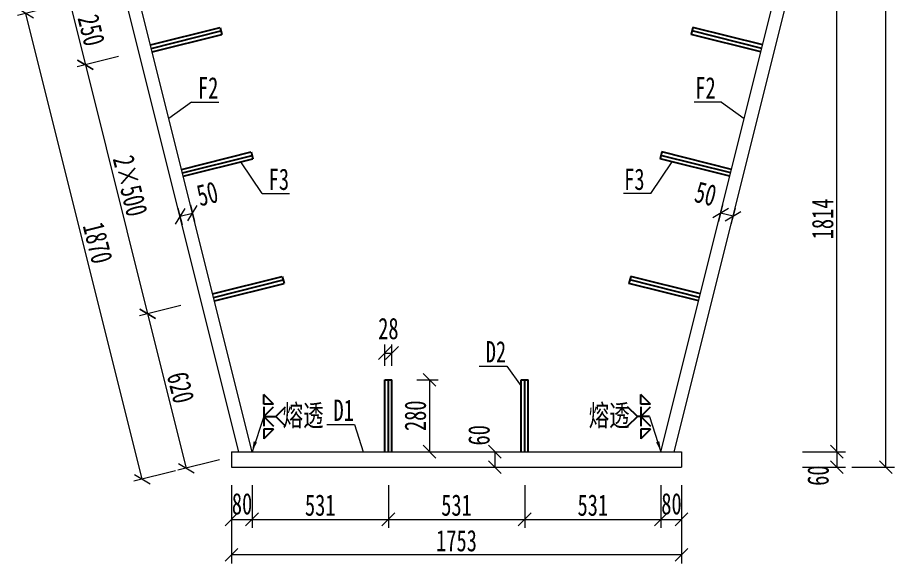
# Model space of a CAD drawing. Header units: millimetres. Extents: x -450182 to -147179, y 306993 to 695793.
# Drawn here: x -188642 to -185225, y 359233 to 361360 of the extents above; entities that cross this region are included whole.
import ezdxf

# ---------------------------------------------------------------- set-up
doc = ezdxf.new("R2010")
doc.units = ezdxf.units.MM
doc.header["$PDMODE"] = 34
doc.linetypes.add('CENTER2', pattern=[28.575, 19.05, -3.175, 3.175, -3.175])
doc.layers.get('Defpoints').update_dxf_attribs({"color": 8})
for name, color, linetype, lineweight in [('标注', 4, 'Continuous', 13), ('横隔板', 6, 'CENTER2', 18), ('细实线', 4, 'Continuous', 15), ('钢板粗线', 1, 'Continuous', 25)]:
    doc.layers.add(name, color=color, linetype=linetype, lineweight=lineweight)
doc.layers.add('焊缝', color=7, linetype='Continuous')
doc.styles.add('111', font='仿宋_GB2312.ttf', dxfattribs={"width": 0.7})
doc.styles.get("Standard").update_dxf_attribs({"font": '仿宋_GB2312.ttf'})
doc.dimstyles.new('200', dxfattribs={"dimscale": 0, "dimtxt": 2.5, "dimasz": 1.5, "dimexe": 1, "dimexo": 1, "dimgap": 0.4, "dimtad": 1, "dimdec": 0, "dimdsep": 46, "dimtxsty": '111', "dimblk": 'OBLIQUE', "dimcen": 0, "dimclrd": 256, "dimclre": 256, "dimclrt": 256, "dimadec": 1, "dimazin": 2, "dimtfac": 1, "dimtdec": 0, "dimtmove": 2, "dimatfit": 3, "dimfxl": 4, "dimfxlon": 1, "dimtolj": 1, "dimlwd": -1, "dimlwe": -1, "dimarcsym": 0})

# ---------------------------------------------------------------- blocks, each defined once
blk = doc.blocks.new('_Oblique')
at = {"color": 0, "linetype": 'ByBlock', "lineweight": -2}
blk.add_line((-0.5, -0.5), (0.5, 0.5), dxfattribs=at)
blk = doc.blocks.new('*D31')
at = {"layer": 'Defpoints', "color": 0, "transparency": 16777216}
for p in [(-186968.2, 359668.6), (-186968.2, 359608.6), (-186782.2, 359608.6)]:
    blk.add_point(p, dxfattribs=at)
at = {"layer": '细实线', "transparency": 16777216}
for p, q in [((-186832.2, 359668.6), (-186748.8, 359668.6)), ((-186782.2, 359668.6), (-186782.2, 359608.6)), ((-186832.2, 359608.6), (-186748.8, 359608.6))]:
    blk.add_line(p, q, dxfattribs=at)
at = {"layer": '细实线', "transparency": 16777216, "xscale": 50, "yscale": 50, "zscale": 50}
for p, rotation in [((-186782.2, 359668.6), 90), ((-186782.2, 359608.6), 270)]:
    blk.add_blockref('_Oblique', p, dxfattribs=dict(at, rotation=rotation))
at = {"layer": '细实线', "transparency": 16777216, "insert": (-186843.8, 359732.6), "char_height": 83.33, "attachment_point": 5, "rotation": 90, "style": '111'}
blk.add_mtext('\\A1;60', dxfattribs=at)
blk = doc.blocks.new('*D29')
at = {"layer": 'Defpoints', "color": 0, "transparency": 16777216}
for p in [(-188024.9, 360650), (-187976.4, 360662.1), (-187960.3, 360597.8)]:
    blk.add_point(p, dxfattribs=at)
at = {"layer": '细实线', "transparency": 16777216}
for p, q in [((-187968.3, 360629.8), (-187952.2, 360565.4)), ((-188016.8, 360617.7), (-188000.7, 360553.3)), ((-188008.8, 360585.6), (-187960.3, 360597.8))]:
    blk.add_line(p, q, dxfattribs=at)
at = {"layer": '细实线', "transparency": 16777216, "xscale": 50, "yscale": 50, "zscale": 50}
for p, rotation in [((-188008.8, 360585.6), 194.0362434679103), ((-187960.3, 360597.8), 14.0362434679103)]:
    blk.add_blockref('_Oblique', p, dxfattribs=dict(at, rotation=rotation))
at = {"layer": '细实线', "transparency": 16777216, "insert": (-187902.2, 360673.4), "char_height": 83.33, "attachment_point": 5, "rotation": 14.0362, "style": '111'}
blk.add_mtext('\\A1;50', dxfattribs=at)
blk = doc.blocks.new('*D36')
at = {"layer": 'Defpoints', "color": 0, "transparency": 16777216}
for p in [(-187183, 360052.9), (-187211, 359948.6), (-187183, 359948.6)]:
    blk.add_point(p, dxfattribs=at)
at = {"layer": '细实线', "transparency": 16777216}
for p, q in [((-187211, 360002.9), (-187211, 360086.2)), ((-187183, 360002.9), (-187183, 360086.2)), ((-187211, 360052.9), (-187183, 360052.9))]:
    blk.add_line(p, q, dxfattribs=at)
at = {"layer": '细实线', "transparency": 16777216, "xscale": 50, "yscale": 50, "zscale": 50, "rotation": 180}
blk.add_blockref('_Oblique', (-187211, 360052.9), dxfattribs=at)
at = {"layer": '细实线', "transparency": 16777216, "xscale": 50, "yscale": 50, "zscale": 50}
blk.add_blockref('_Oblique', (-187183, 360052.9), dxfattribs=at)
at = {"layer": '细实线', "transparency": 16777216, "insert": (-187197, 360147.9), "char_height": 83.33, "attachment_point": 5, "style": '111'}
blk.add_mtext('\\A1;28', dxfattribs=at)
blk = doc.blocks.new('*D37')
at = {"layer": 'Defpoints', "color": 0, "transparency": 16777216}
for p in [(-187183, 359948.6), (-187183, 359668.6), (-187036.7, 359668.6)]:
    blk.add_point(p, dxfattribs=at)
at = {"layer": '细实线', "transparency": 16777216}
for p, q in [((-187086.7, 359948.6), (-187003.4, 359948.6)), ((-187036.7, 359948.6), (-187036.7, 359668.6)), ((-187086.7, 359668.6), (-187003.4, 359668.6))]:
    blk.add_line(p, q, dxfattribs=at)
at = {"layer": '细实线', "transparency": 16777216, "xscale": 50, "yscale": 50, "zscale": 50}
for p, rotation in [((-187036.7, 359948.6), 90), ((-187036.7, 359668.6), 270)]:
    blk.add_blockref('_Oblique', p, dxfattribs=dict(at, rotation=rotation))
at = {"layer": '细实线', "transparency": 16777216, "insert": (-187091.7, 359808.6), "char_height": 83.33, "attachment_point": 5, "rotation": 90, "style": '111'}
blk.add_mtext('\\A1;280', dxfattribs=at)
blk = doc.blocks.new('*D73')
at = {"layer": 'Defpoints', "color": 0, "transparency": 16777216}
for p in [(-187808, 359668.6), (-187728, 359668.6), (-187728, 359405)]:
    blk.add_point(p, dxfattribs=at)
at = {"layer": '细实线', "transparency": 16777216}
for p, q in [((-187808, 359538.4), (-187808, 359371.7)), ((-187728, 359538.4), (-187728, 359371.7)), ((-187808, 359405), (-187728, 359405))]:
    blk.add_line(p, q, dxfattribs=at)
at = {"layer": '细实线', "transparency": 16777216, "xscale": 50.00000000000004, "yscale": 50.00000000000004, "zscale": 50.00000000000004, "rotation": 180}
blk.add_blockref('_Oblique', (-187808, 359405), dxfattribs=at)
at = {"layer": '细实线', "transparency": 16777216, "xscale": 50.00000000000004, "yscale": 50.00000000000004, "zscale": 50.00000000000004}
blk.add_blockref('_Oblique', (-187728, 359405), dxfattribs=at)
at = {"layer": '细实线', "transparency": 16777216, "insert": (-187767.1, 359465.3), "char_height": 83.33, "attachment_point": 5, "style": '111'}
blk.add_mtext('\\A1;80', dxfattribs=at)
blk = doc.blocks.new('*D74')
at = {"layer": 'Defpoints', "color": 0, "transparency": 16777216}
for p in [(-187728, 359668.6), (-187197, 359668.6), (-187197, 359405)]:
    blk.add_point(p, dxfattribs=at)
at = {"layer": '细实线', "transparency": 16777216}
for p, q in [((-187728, 359538.4), (-187728, 359371.7)), ((-187197, 359538.4), (-187197, 359371.7)), ((-187728, 359405), (-187197, 359405))]:
    blk.add_line(p, q, dxfattribs=at)
at = {"layer": '细实线', "transparency": 16777216, "xscale": 50.00000000000004, "yscale": 50.00000000000004, "zscale": 50.00000000000004, "rotation": 180}
blk.add_blockref('_Oblique', (-187728, 359405), dxfattribs=at)
at = {"layer": '细实线', "transparency": 16777216, "xscale": 50.00000000000004, "yscale": 50.00000000000004, "zscale": 50.00000000000004}
blk.add_blockref('_Oblique', (-187197, 359405), dxfattribs=at)
at = {"layer": '细实线', "transparency": 16777216, "insert": (-187462.5, 359460), "char_height": 83.33, "attachment_point": 5, "style": '111'}
blk.add_mtext('\\A1;531', dxfattribs=at)
blk = doc.blocks.new('*D75')
at = {"layer": 'Defpoints', "color": 0, "transparency": 16777216}
for p in [(-187808, 359608.6), (-186055, 359608.6), (-187808, 359266.5)]:
    blk.add_point(p, dxfattribs=at)
at = {"layer": '细实线', "transparency": 16777216}
for p, q in [((-187808, 359399.9), (-187808, 359233.2)), ((-186055, 359399.9), (-186055, 359233.2)), ((-186055, 359266.5), (-187808, 359266.5))]:
    blk.add_line(p, q, dxfattribs=at)
at = {"layer": '细实线', "transparency": 16777216, "xscale": 50.00000000000004, "yscale": 50.00000000000004, "zscale": 50.00000000000004, "rotation": 180}
blk.add_blockref('_Oblique', (-187808, 359266.5), dxfattribs=at)
at = {"layer": '细实线', "transparency": 16777216, "xscale": 50.00000000000004, "yscale": 50.00000000000004, "zscale": 50.00000000000004}
blk.add_blockref('_Oblique', (-186055, 359266.5), dxfattribs=at)
at = {"layer": '细实线', "transparency": 16777216, "insert": (-186931.5, 359321.5), "char_height": 83.33, "attachment_point": 5, "style": '111'}
blk.add_mtext('\\A1;1753', dxfattribs=at)
blk = doc.blocks.new('*D76')
at = {"layer": 'Defpoints', "color": 0, "transparency": 16777216}
for p in [(-186135, 359668.6), (-186055, 359668.6), (-186055, 359405)]:
    blk.add_point(p, dxfattribs=at)
at = {"layer": '细实线', "transparency": 16777216}
for p, q in [((-186135, 359538.4), (-186135, 359371.7)), ((-186055, 359538.4), (-186055, 359371.7)), ((-186135, 359405), (-186055, 359405))]:
    blk.add_line(p, q, dxfattribs=at)
at = {"layer": '细实线', "transparency": 16777216, "xscale": 50.00000000000004, "yscale": 50.00000000000004, "zscale": 50.00000000000004, "rotation": 180}
blk.add_blockref('_Oblique', (-186135, 359405), dxfattribs=at)
at = {"layer": '细实线', "transparency": 16777216, "xscale": 50.00000000000004, "yscale": 50.00000000000004, "zscale": 50.00000000000004}
blk.add_blockref('_Oblique', (-186055, 359405), dxfattribs=at)
at = {"layer": '细实线', "transparency": 16777216, "insert": (-186094.1, 359465.3), "char_height": 83.33, "attachment_point": 5, "style": '111'}
blk.add_mtext('\\A1;80', dxfattribs=at)
blk = doc.blocks.new('*D77')
at = {"layer": 'Defpoints', "color": 0, "transparency": 16777216}
for p in [(-185681.5, 361482.6), (-185450, 361482.6), (-186135, 359668.6)]:
    blk.add_point(p, dxfattribs=at)
at = {"layer": '细实线', "transparency": 16777216}
for p, q in [((-185583.3, 361482.6), (-185416.6, 361482.6)), ((-185450, 359668.6), (-185450, 361482.6)), ((-185583.3, 359668.6), (-185416.6, 359668.6))]:
    blk.add_line(p, q, dxfattribs=at)
at = {"layer": '细实线', "transparency": 16777216, "xscale": 50.00000000000004, "yscale": 50.00000000000004, "zscale": 50.00000000000004}
for p, rotation in [((-185450, 361482.6), 90), ((-185450, 359668.6), 270)]:
    blk.add_blockref('_Oblique', p, dxfattribs=dict(at, rotation=rotation))
at = {"layer": '细实线', "transparency": 16777216, "insert": (-185505, 360575.6), "char_height": 83.33, "attachment_point": 5, "rotation": 90, "style": '111'}
blk.add_mtext('\\A1;1814', dxfattribs=at)
blk = doc.blocks.new('*D80')
at = {"layer": 'Defpoints', "color": 0, "transparency": 16777216}
for p in [(-186228, 359668.6), (-186228, 359608.6), (-185450, 359608.6)]:
    blk.add_point(p, dxfattribs=at)
at = {"layer": '细实线', "transparency": 16777216}
for p, q in [((-185583.3, 359668.6), (-185416.6, 359668.6)), ((-185450, 359668.6), (-185450, 359608.6)), ((-185583.3, 359608.6), (-185416.6, 359608.6))]:
    blk.add_line(p, q, dxfattribs=at)
at = {"layer": '细实线', "transparency": 16777216, "xscale": 50.00000000000004, "yscale": 50.00000000000004, "zscale": 50.00000000000004}
for p, rotation in [((-185450, 359668.6), 90), ((-185450, 359608.6), 270)]:
    blk.add_blockref('_Oblique', p, dxfattribs=dict(at, rotation=rotation))
at = {"layer": '细实线', "transparency": 16777216, "insert": (-185522.8, 359575.5), "char_height": 83.33, "attachment_point": 5, "rotation": 90, "style": '111'}
blk.add_mtext('\\A1;60', dxfattribs=at)
blk = doc.blocks.new('*D81')
at = {"layer": 'Defpoints', "color": 0, "transparency": 16777216}
for p in [(-186055, 363336.6), (-185258.7, 363336.6), (-186055, 359608.6)]:
    blk.add_point(p, dxfattribs=at)
at = {"layer": '标注', "transparency": 16777216}
for p, q in [((-185392.1, 363336.6), (-185225.4, 363336.6)), ((-185258.7, 359608.6), (-185258.7, 363336.6)), ((-185392.1, 359608.6), (-185225.4, 359608.6))]:
    blk.add_line(p, q, dxfattribs=at)
at = {"layer": '标注', "transparency": 16777216, "xscale": 49.99999999999995, "yscale": 49.99999999999995, "zscale": 49.99999999999995}
for p, rotation in [((-185258.7, 363336.6), 90), ((-185258.7, 359608.6), 270)]:
    blk.add_blockref('_Oblique', p, dxfattribs=dict(at, rotation=rotation))
at = {"layer": '标注', "transparency": 16777216, "insert": (-185313.7, 361472.6), "char_height": 83.33, "attachment_point": 5, "rotation": 90, "style": '111'}
blk.add_mtext('\\A1;3728', dxfattribs=at)
blk = doc.blocks.new('28-280加劲 无过焊孔')
at = {"layer": 'Defpoints'}
blk.add_line((0, 0), (0, -280), dxfattribs=at)
at = {"layer": '钢板粗线'}
for p, q in [((-14, 0), (-14, -280)), ((14, 0), (14, -280)), ((14, -280), (-14, -280))]:
    blk.add_line(p, q, dxfattribs=at)
blk = doc.blocks.new('*D157')
at = {"layer": 'Defpoints', "color": 0, "transparency": 16777216}
for p in [(-186666, 359668.6), (-186135, 359668.6), (-186135, 359405)]:
    blk.add_point(p, dxfattribs=at)
at = {"layer": '标注', "transparency": 16777216}
for p, q in [((-186666, 359538.4), (-186666, 359371.7)), ((-186135, 359538.4), (-186135, 359371.7)), ((-186666, 359405), (-186135, 359405))]:
    blk.add_line(p, q, dxfattribs=at)
at = {"layer": '标注', "transparency": 16777216, "xscale": 49.99999999999995, "yscale": 49.99999999999995, "zscale": 49.99999999999995, "rotation": 180}
blk.add_blockref('_Oblique', (-186666, 359405), dxfattribs=at)
at = {"layer": '标注', "transparency": 16777216, "xscale": 49.99999999999995, "yscale": 49.99999999999995, "zscale": 49.99999999999995}
blk.add_blockref('_Oblique', (-186135, 359405), dxfattribs=at)
at = {"layer": '标注', "transparency": 16777216, "insert": (-186400.5, 359460), "char_height": 83.33, "attachment_point": 5, "style": '111'}
blk.add_mtext('\\A1;531', dxfattribs=at)
blk = doc.blocks.new('*D230')
at = {"layer": 'Defpoints', "color": 0, "transparency": 16777216}
for p in [(-187197, 359668.6), (-186666, 359668.6), (-186666, 359405)]:
    blk.add_point(p, dxfattribs=at)
at = {"layer": '标注', "transparency": 16777216}
for p, q in [((-187197, 359538.4), (-187197, 359371.7)), ((-186666, 359538.4), (-186666, 359371.7)), ((-187197, 359405), (-186666, 359405))]:
    blk.add_line(p, q, dxfattribs=at)
at = {"layer": '标注', "transparency": 16777216, "xscale": 49.99999999999987, "yscale": 49.99999999999987, "zscale": 49.99999999999987, "rotation": 180}
blk.add_blockref('_Oblique', (-187197, 359405), dxfattribs=at)
at = {"layer": '标注', "transparency": 16777216, "xscale": 49.99999999999987, "yscale": 49.99999999999987, "zscale": 49.99999999999987}
blk.add_blockref('_Oblique', (-186666, 359405), dxfattribs=at)
at = {"layer": '标注', "transparency": 16777216, "insert": (-186931.5, 359460), "char_height": 83.33, "attachment_point": 5, "style": '111'}
blk.add_mtext('\\A1;531', dxfattribs=at)
blk = doc.blocks.new('*D249')
at = {"layer": 'Defpoints', "color": 0, "transparency": 16777216}
for p in [(-185886.6, 360662.1), (-185838.1, 360650), (-185902.7, 360597.8)]:
    blk.add_point(p, dxfattribs=at)
at = {"layer": '细实线', "transparency": 16777216}
for p, q in [((-185894.7, 360629.8), (-185910.8, 360565.4)), ((-185854.2, 360585.6), (-185902.7, 360597.8)), ((-185846.2, 360617.7), (-185862.3, 360553.3))]:
    blk.add_line(p, q, dxfattribs=at)
at = {"layer": '细实线', "transparency": 16777216, "xscale": 50, "yscale": 50, "zscale": 50}
for p, rotation in [((-185902.7, 360597.8), 165.9637565320897), ((-185854.2, 360585.6), 345.9637565320897)]:
    blk.add_blockref('_Oblique', p, dxfattribs=dict(at, rotation=rotation))
at = {"layer": '细实线', "transparency": 16777216, "insert": (-185960.9, 360673.4), "char_height": 83.33, "attachment_point": 5, "rotation": 345.9638, "style": '111'}
blk.add_mtext('\\A1;50', dxfattribs=at)
blk = doc.blocks.new('*D315')
at = {"layer": 'Defpoints', "color": 0, "transparency": 16777216}
for p in [(-188181.5, 361482.6), (-188120.9, 361240), (-188377.3, 361175.9)]:
    blk.add_point(p, dxfattribs=at)
at = {"layer": '标注', "transparency": 16777216}
for p, q in [((-188308.6, 361450.8), (-188470.3, 361410.4)), ((-188438, 361418.5), (-188377.3, 361175.9)), ((-188248, 361208.3), (-188409.7, 361167.8))]:
    blk.add_line(p, q, dxfattribs=at)
at = {"layer": '标注', "transparency": 16777216, "xscale": 50, "yscale": 50, "zscale": 50}
for p, rotation in [((-188438, 361418.5), 104.0362434683212), ((-188377.3, 361175.9), 284.0362434683212)]:
    blk.add_blockref('_Oblique', p, dxfattribs=dict(at, rotation=rotation))
at = {"layer": '标注', "transparency": 16777216, "insert": (-188354.3, 361310.5), "char_height": 83.33, "attachment_point": 5, "rotation": 284.0362, "style": '111'}
blk.add_mtext('\\A1;250', dxfattribs=at)
blk = doc.blocks.new('*D316')
at = {"layer": 'Defpoints', "color": 0, "transparency": 16777216}
for p in [(-188120.9, 361240), (-187878.4, 360269.9), (-188134.8, 360205.8)]:
    blk.add_point(p, dxfattribs=at)
at = {"layer": '标注', "transparency": 16777216}
for p, q in [((-188248, 361208.3), (-188409.7, 361167.8)), ((-188377.3, 361175.9), (-188134.8, 360205.8)), ((-188005.4, 360238.1), (-188167.1, 360197.7))]:
    blk.add_line(p, q, dxfattribs=at)
at = {"layer": '标注', "transparency": 16777216, "xscale": 50, "yscale": 50, "zscale": 50}
for p, rotation in [((-188377.3, 361175.9), 104.036243467687), ((-188134.8, 360205.8), 284.0362434676871)]:
    blk.add_blockref('_Oblique', p, dxfattribs=dict(at, rotation=rotation))
at = {"layer": '标注', "transparency": 16777216, "insert": (-188202.7, 360704.2), "char_height": 83.33, "attachment_point": 5, "rotation": 284.0362, "style": '111'}
blk.add_mtext('\\A1;2×500', dxfattribs=at)
blk = doc.blocks.new('*D331')
at = {"layer": 'Defpoints', "color": 0, "transparency": 16777216}
for p in [(-187878.4, 360269.9), (-187728, 359668.6), (-187984.5, 359604.5)]:
    blk.add_point(p, dxfattribs=at)
at = {"layer": '标注', "transparency": 16777216}
for p, q in [((-188005.4, 360238.1), (-188167.1, 360197.7)), ((-188134.8, 360205.8), (-187984.5, 359604.5)), ((-187855.1, 359636.8), (-188016.8, 359596.4))]:
    blk.add_line(p, q, dxfattribs=at)
at = {"layer": '标注', "transparency": 16777216, "xscale": 49.99999999999987, "yscale": 49.99999999999987, "zscale": 49.99999999999987}
for p, rotation in [((-188134.8, 360205.8), 104.0362434684955), ((-187984.5, 359604.5), 284.0362434684955)]:
    blk.add_blockref('_Oblique', p, dxfattribs=dict(at, rotation=rotation))
at = {"layer": '标注', "transparency": 16777216, "insert": (-188006.3, 359918.5), "char_height": 83.33, "attachment_point": 5, "rotation": 284.0362, "style": '111'}
blk.add_mtext('\\A1;620', dxfattribs=at)
blk = doc.blocks.new('*D332')
at = {"layer": 'Defpoints', "color": 0, "transparency": 16777216}
for p in [(-188181.5, 361482.6), (-188609.4, 361375.6), (-187728, 359668.6)]:
    blk.add_point(p, dxfattribs=at)
at = {"layer": '标注', "transparency": 16777216}
for p, q in [((-188480, 361407.9), (-188641.7, 361367.5)), ((-188155.9, 359561.6), (-188609.4, 361375.6)), ((-188026.5, 359593.9), (-188188.2, 359553.5))]:
    blk.add_line(p, q, dxfattribs=at)
at = {"layer": '标注', "transparency": 16777216, "xscale": 49.99999999999987, "yscale": 49.99999999999987, "zscale": 49.99999999999987}
for p, rotation in [((-188609.4, 361375.6), 104.0362434679265), ((-188155.9, 359561.6), 284.0362434679265)]:
    blk.add_blockref('_Oblique', p, dxfattribs=dict(at, rotation=rotation))
at = {"layer": '标注', "transparency": 16777216, "insert": (-188329.3, 360481.9), "char_height": 83.33, "attachment_point": 5, "rotation": 284.0362, "style": '111'}
blk.add_mtext('\\A1;1870', dxfattribs=at)

msp = doc.modelspace()

# ---------------------------------------------------------------- linework, layer by layer
at = {"layer": '横隔板', "color": 2, "ltscale": 550}
for p, q in [((-187779.6, 359668.6), (-188233.1, 361482.6)), ((-187728, 359668.6), (-188181.5, 361482.6)), ((-186135, 359668.6), (-185681.5, 361482.6)), ((-186083.5, 359668.6), (-185630, 361482.6)), ((-187808, 359668.6), (-186055, 359668.6)), ((-187808, 359668.6), (-187808, 359608.6)), ((-186055, 359668.6), (-186055, 359608.6)), ((-187808, 359608.6), (-186055, 359608.6))]:
    msp.add_line(p, q, dxfattribs=at)
at = {"layer": '焊缝', "color": 4}
for p, q in [((-187645, 359854.2), (-187682.8, 359892)), ((-187682.8, 359854.2), (-187682.8, 359892)), ((-186175.9, 359854.2), (-186213.7, 359892)), ((-186213.7, 359854.2), (-186213.7, 359892)), ((-187645, 359854.2), (-187682.8, 359854.2)), ((-187682.8, 359805.6), (-187645, 359843.4)), ((-187682.8, 359843.4), (-187682.8, 359767.8)), ((-187636, 359805.6), (-187598.2, 359843.4)), ((-186227.1, 359805.6), (-186264.9, 359843.4)), ((-186175.9, 359854.2), (-186213.7, 359854.2)), ((-186213.7, 359805.6), (-186175.9, 359843.4)), ((-186213.7, 359843.4), (-186213.7, 359767.8)), ((-187682.8, 359805.6), (-187636, 359805.6)), ((-187682.8, 359805.6), (-187645, 359767.8)), ((-187636, 359805.6), (-187598.2, 359767.8)), ((-186227.1, 359805.6), (-186264.9, 359767.8)), ((-186180.2, 359805.6), (-186227.1, 359805.6)), ((-186213.7, 359805.6), (-186175.9, 359767.8)), ((-187645, 359757), (-187682.8, 359757)), ((-187682.8, 359757), (-187682.8, 359719.2)), ((-187645, 359757), (-187682.8, 359719.2)), ((-186175.9, 359757), (-186213.7, 359757)), ((-186213.7, 359757), (-186213.7, 359719.2)), ((-186175.9, 359757), (-186213.7, 359719.2))]:
    msp.add_line(p, q, dxfattribs=at)
for points in [[(-187708.9, 359704.9), (-187721.8, 359709.1), (-187728, 359668.6)], [(-186154.1, 359704.9), (-186141.3, 359709.1), (-186135, 359668.6)]]:
    msp.add_solid(points, dxfattribs=at)
at = {"layer": '细实线'}
for p, q in [((-187964.4, 361030.5), (-188052.6, 360967)), ((-187964.4, 361030.5), (-187857.2, 361030.5)), ((-185898.6, 361030.5), (-186005.9, 361030.5)), ((-185898.6, 361030.5), (-185810.4, 360967)), ((-187688.9, 360674.3), (-187771.2, 360797.6)), ((-186174.2, 360674.3), (-186091.9, 360797.6)), ((-187688.9, 360674.3), (-187581.6, 360674.3)), ((-186174.2, 360674.3), (-186281.5, 360674.3)), ((-186843.2, 360002.1), (-186735.9, 360002.1)), ((-186735.9, 360002.1), (-186680, 359923.7)), ((-187682.8, 359805.6), (-187728, 359668.6)), ((-186180.2, 359805.6), (-186135, 359668.6)), ((-187436.5, 359774.4), (-187329.2, 359774.4)), ((-187329.2, 359774.4), (-187295.6, 359668.6))]:
    msp.add_line(p, q, dxfattribs=at)

# ---------------------------------------------------------------- block references
for p, rotation in [((-188120.9, 361240), 104.0362434683023), ((-187999.6, 360755), 104.0362434683023), ((-187878.4, 360269.9), 104.0362434683023), ((-187197, 359668.6), 180.0000000000243), ((-186666, 359668.6), 180.0000000000243)]:
    msp.add_blockref('28-280加劲 无过焊孔', p, dxfattribs=dict(at, rotation=rotation))
at = {"layer": '细实线', "xscale": -1, "rotation": 255.9637565316977}
for p in [(-185742.2, 361240), (-185863.4, 360755), (-185984.7, 360269.9)]:
    msp.add_blockref('28-280加劲 无过焊孔', p, dxfattribs=at)

# ---------------------------------------------------------------- texts
at = {"layer": '细实线', "width": 0.7}
for s, p in [('F2', (-187938.8, 361044.6)), ('F2', (-186001.2, 361044.6)), ('F3', (-187663.3, 360688.4)), ('F3', (-186278.3, 360688.4)), ('D2', (-186817.6, 360016.2)), ('熔透', (-187608.7, 359768.5)), ('D1', (-187410.9, 359788.6)), ('熔透', (-186416.4, 359768.5))]:
    msp.add_text(s, height=83.33, dxfattribs=at).set_placement(p)

# ---------------------------------------------------------------- dimensions: what is measured, and where the dimension line sits
at = {"layer": '标注'}
dim = msp.add_linear_dim(base=(-185258.7, 363336.6), p1=(-186055, 359608.6), p2=(-186055, 363336.6), angle=90, dimstyle='200', override={"dimscale": 33.333333, "dimarcsym": 1}, dxfattribs=at)
dim.commit()
dim.dimension.update_dxf_attribs({"geometry": '*D81', "text_midpoint": (-185313.7, 361472.6)})
for p1, p2, distance, picture, middle in [((-187728, 359668.6), (-188181.5, 361482.6), 441, '*D332', (-188329.3, 360481.9)), ((-188181.5, 361482.6), (-188120.9, 361240), -264.3, '*D315', (-188354.3, 361310.5)), ((-187878.4, 360269.9), (-187728, 359668.6), -264.3, '*D331', (-188006.3, 359918.5))]:
    dim = msp.add_aligned_dim(p1=p1, p2=p2, distance=distance, dimstyle='200', override={"dimscale": 33.333333, "dimarcsym": 1}, dxfattribs=at)
    dim.commit()
    dim.dimension.update_dxf_attribs({"geometry": picture, "text_midpoint": middle})
dim = msp.add_aligned_dim(p1=(-188120.9, 361240), p2=(-187878.4, 360269.9), distance=-264.3, text='2×500', dimstyle='200', override={"dimscale": 33.333333, "dimarcsym": 1}, dxfattribs=at)
dim.commit()
dim.dimension.update_dxf_attribs({"geometry": '*D316', "text_midpoint": (-188202.7, 360704.2)})
for base, p1, p2, picture, middle in [((-186666, 359405), (-187197, 359668.6), (-186666, 359668.6), '*D230', (-186931.5, 359460)), ((-186135, 359405), (-186666, 359668.6), (-186135, 359668.6), '*D157', (-186400.5, 359460))]:
    dim = msp.add_linear_dim(base=base, p1=p1, p2=p2, dimstyle='200', override={"dimscale": 33.333333, "dimarcsym": 1}, dxfattribs=at)
    dim.commit()
    dim.dimension.update_dxf_attribs({"geometry": picture, "text_midpoint": middle})
at = {"layer": '细实线'}
dim = msp.add_linear_dim(base=(-185450, 361482.6), p1=(-186135, 359668.6), p2=(-185681.5, 361482.6), angle=90, dimstyle='200', override={"dimscale": 33.333333, "dimarcsym": 1}, dxfattribs=at)
dim.commit()
dim.dimension.update_dxf_attribs({"geometry": '*D77', "text_midpoint": (-185505, 360575.6)})
for base, p1, p2, angle, override, picture, middle, dimtype in [((-187960.3, 360597.8), (-188024.9, 360650), (-187976.4, 360662.1), 14.0362, {"dimscale": 33.333333, "dimfxl": 1.5, "dimarcsym": 1}, '*D29', (-187902.2, 360673.4), 161), ((-185902.7, 360597.8), (-185838.1, 360650), (-185886.6, 360662.1), 165.9638, {"dimscale": 33.333333, "dimfxl": 1.5, "dimarcsym": 1}, '*D249', (-185960.9, 360673.4), 161), ((-186782.2, 359608.6), (-186968.2, 359668.6), (-186968.2, 359608.6), 270, {"dimscale": 33.333333, "dimfxl": 1.5, "dimarcsym": 1}, '*D31', (-186843.8, 359732.6), 161), ((-185450, 359608.6), (-186228, 359668.6), (-186228, 359608.6), 90, {"dimscale": 33.333333, "dimarcsym": 1}, '*D80', (-185522.8, 359575.5), 160), ((-187728, 359405), (-187808, 359668.6), (-187728, 359668.6), 0, {"dimscale": 33.333333, "dimarcsym": 1}, '*D73', (-187767.1, 359465.3), 161), ((-186055, 359405), (-186135, 359668.6), (-186055, 359668.6), 0, {"dimscale": 33.333333, "dimarcsym": 1}, '*D76', (-186094.1, 359465.3), 161)]:
    dim = msp.add_linear_dim(base=base, p1=p1, p2=p2, angle=angle, dimstyle='200', override=override, dxfattribs=at)
    dim.commit()
    dim.dimension.update_dxf_attribs({"geometry": picture, "text_midpoint": middle, "dimtype": dimtype})
for p1, p2, distance, override, picture, middle in [((-187211, 359948.6), (-187183, 359948.6), 104.3, {"dimscale": 33.333333, "dimfxl": 1.5, "dimarcsym": 1}, '*D36', (-187197, 360147.9)), ((-187183, 359948.6), (-187183, 359668.6), 146.3, {"dimscale": 33.333333, "dimfxl": 1.5, "dimarcsym": 1}, '*D37', (-187091.7, 359808.6)), ((-187728, 359668.6), (-187197, 359668.6), -263.5, {"dimscale": 33.333333, "dimarcsym": 1}, '*D74', (-187462.5, 359460)), ((-186055, 359608.6), (-187808, 359608.6), 342, {"dimscale": 33.333333, "dimarcsym": 1}, '*D75', (-186931.5, 359321.5))]:
    dim = msp.add_aligned_dim(p1=p1, p2=p2, distance=distance, dimstyle='200', override=override, dxfattribs=at)
    dim.commit()
    dim.dimension.update_dxf_attribs({"geometry": picture, "text_midpoint": middle})

doc.saveas('drawing.dxf')
